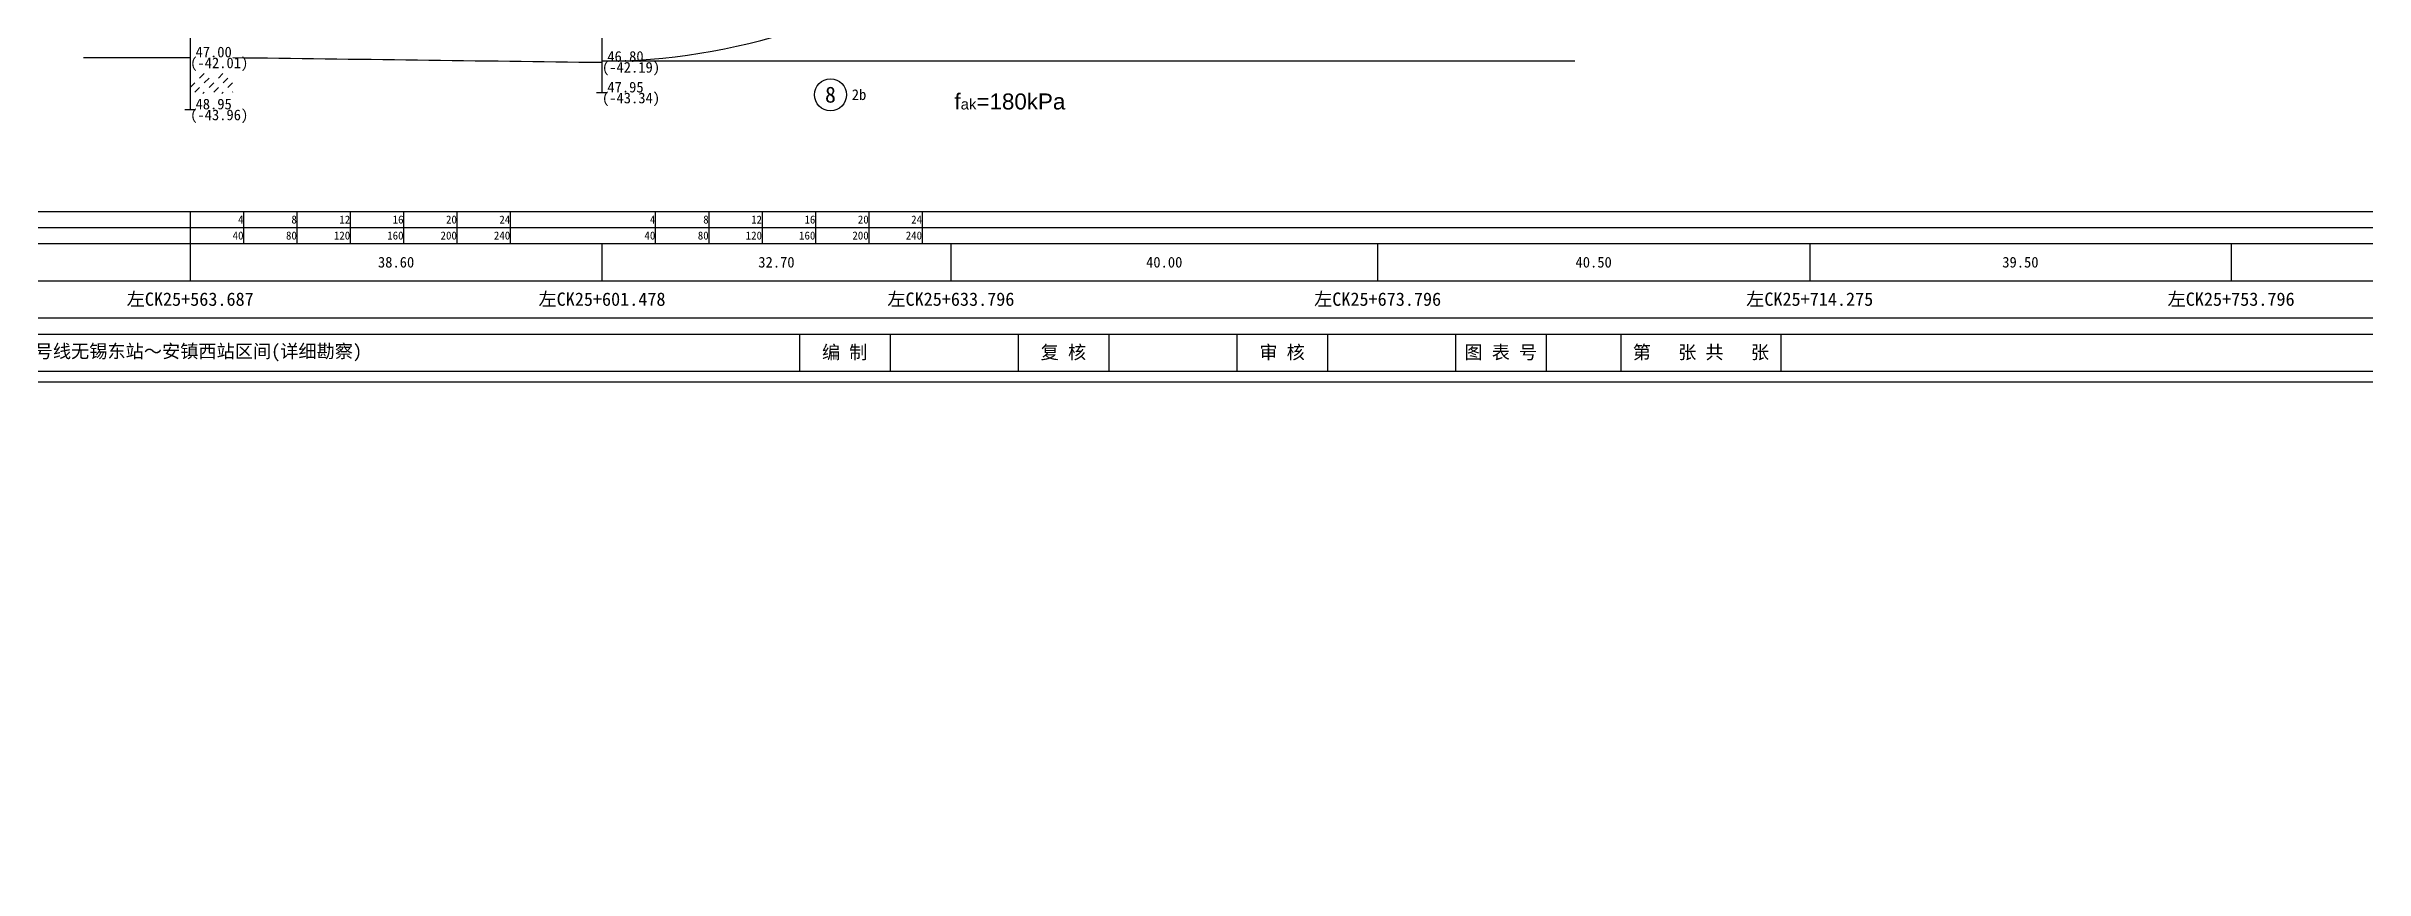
# Model space of a CAD drawing. Extents: x -339 to 990, y -633 to 75.
# Drawn here: x -104.2 to 330.4, y -362.3 to -208 of the extents above; entities that cross this region are included whole.
import ezdxf

# ---------------------------------------------------------------- set-up
doc = ezdxf.new("R2010")
doc.units = 0
doc.header["$MEASUREMENT"] = 0
doc.layers.get('0').update_dxf_attribs({"linetype": 'CONTINUOUS'})
doc.layers.add('苏州工程勘察_钻孔图例_LAYER', color=7, linetype='CONTINUOUS')

# ---------------------------------------------------------------- blocks, each defined once
blk = doc.blocks.new('Layer8-2b')
at = {"layer": '苏州工程勘察_钻孔图例_LAYER', "color": 7}
blk.add_circle((0, 0), 1.5, dxfattribs=at)
at = {"layer": '苏州工程勘察_钻孔图例_LAYER', "color": 7, "line_spacing_factor": 0.84}
for s, insert, char_height, attachment_point in [('{\\f|b0|i0|c134|p54;8}', (0, 0), 1.5, 5), ('{\\f|b0|i0|c134|p54;2b}', (2, 0), 1, 4)]:
    blk.add_mtext(s, dxfattribs=dict(at, insert=insert, char_height=char_height, attachment_point=attachment_point))

msp = doc.modelspace()

# ---------------------------------------------------------------- hatches: boundary and pattern name
h = msp.add_hatch()
h.set_pattern_fill('粉土夹粉质粘土', color=256, scale=10, style=0)
h.set_pattern_definition([(45, (-77.2, -0.069), (-0.883883, 0.883883), [1.25, -1.25])])
h.paths.add_polyline_path([(-77.2, -213.12), (-69.2, -213.12), (-69.2, -216.87), (-77.2, -216.87)])

# ---------------------------------------------------------------- linework, layer by layer
for p, q in [((-77.2, 24.88), (-77.2, -219.87)), ((0, 23.05), (0, -216.7)), ((0, 22.98), (0, -216.77)), ((-1, -216.7), (1, -216.7)), ((-78.2, -219.87), (-76.2, -219.87)), ((-77.2, -239), (-77.2, -245)), ((-67.2, -239), (-67.2, -245)), ((-57.2, -239), (-57.2, -245)), ((-47.2, -239), (-47.2, -245)), ((-37.2, -239), (-37.2, -245)), ((-27.2, -239), (-27.2, -245)), ((-17.2, -239), (-17.2, -245)), ((10, -239), (10, -245)), ((20, -239), (20, -245)), ((30, -239), (30, -245)), ((40, -239), (40, -245)), ((50, -239), (50, -245)), ((60, -239), (60, -245)), ((-128.7, -242), (0, -242)), ((0, -242), (935.4, -242)), ((-128.7, -245), (0, -245)), ((-77.2, -245), (-77.2, -252)), ((0, -245), (935.4, -245)), ((0, -245), (0, -252)), ((65.4, -245), (65.4, -252)), ((145.4, -245), (145.4, -252)), ((226.4, -245), (226.4, -252)), ((305.4, -245), (305.4, -252)), ((-128.7, -252), (0, -252)), ((0, -252), (935.4, -252)), ((37, -262), (37, -269)), ((54, -262), (54, -269)), ((78, -262), (78, -269)), ((95, -262), (95, -269)), ((119, -262), (119, -269)), ((136, -262), (136, -269)), ((160, -262), (160, -269)), ((177, -262), (177, -269)), ((191, -262), (191, -269)), ((221, -262), (221, -269))]:
    msp.add_line(p, q)
at = {"linetype": 'Continuous'}
msp.add_lwpolyline([(-132.15, 75.41), (990.4, 75.41), (990.4, -271), (-132.15, -271)], close=True, dxfattribs=at)
msp.add_lwpolyline([(-128.65, -239), (935.4, -239), (935.4, -259), (-128.65, -259)])
msp.add_lwpolyline([(-128.64, -262), (989.4, -262), (989.4, -269), (-128.64, -269)], close=True)
for points in [[(-0.11, -210.76), (2.02, -210.76), (146.69, -166.53), (156.01, -166)], [(3.08, -210.76), (182.39, -210.76)]]:
    msp.add_spline(points, degree=3)
at = {"color": 1}
for points in [[(-97.2, -210.12), (-87.2, -210.12), (-77.2, -210.12)], [(-69.2, -210.12), (-34.6, -210.57), (0, -211.02)]]:
    msp.add_spline(points, degree=3, dxfattribs=at)

# ---------------------------------------------------------------- block references
at = {"layer": '苏州工程勘察_钻孔图例_LAYER', "xscale": 2, "yscale": 2, "zscale": 2}
msp.add_blockref('Layer8-2b', (42.83, -217.1), dxfattribs=at)

# ---------------------------------------------------------------- texts
at = {"line_spacing_factor": 0.84}
for s, insert, char_height, attachment_point in [('{\\f黑体|b0|i0|c134|p54;47.00}', (-76.2, -210.12), 2, 7), ('{\\f黑体|b0|i0|c134|p54;(-42.01)}', (-77.2, -210.12), 2, 1), ('{\\f黑体|b0|i0|c134|p54;(-42.19)}', (0, -210.95), 2, 1), ('{\\f黑体|b0|i0|c134|p54;46.80}', (1, -210.95), 2, 7), ('{\\f黑体|b0|i0|c134|p54;(-43.34)}', (0, -216.7), 2, 1), ('{\\f黑体|b0|i0|c134|p54;47.95}', (1, -216.7), 2, 7), ('{\\f黑体|b0|i0|c134|p54;(-43.96)}', (-77.2, -219.87), 2, 1), ('{\\f黑体|b0|i0|c134|p54;48.95}', (-76.2, -219.87), 2, 7), ('{\\f楷体_GB2312|b0|i0|c134|p54;40}', (-67.2, -243.5), 1.5, 6), ('{\\f楷体_GB2312|b0|i0|c134|p54;4}', (-67.2, -240.5), 1.5, 6), ('{\\f楷体_GB2312|b0|i0|c134|p54;80}', (-57.2, -243.5), 1.5, 6), ('{\\f楷体_GB2312|b0|i0|c134|p54;8}', (-57.2, -240.5), 1.5, 6), ('{\\f楷体_GB2312|b0|i0|c134|p54;120}', (-47.2, -243.5), 1.5, 6), ('{\\f楷体_GB2312|b0|i0|c134|p54;12}', (-47.2, -240.5), 1.5, 6), ('{\\f楷体_GB2312|b0|i0|c134|p54;160}', (-37.2, -243.5), 1.5, 6), ('{\\f楷体_GB2312|b0|i0|c134|p54;16}', (-37.2, -240.5), 1.5, 6), ('{\\f楷体_GB2312|b0|i0|c134|p54;200}', (-27.2, -243.5), 1.5, 6), ('{\\f楷体_GB2312|b0|i0|c134|p54;20}', (-27.2, -240.5), 1.5, 6), ('{\\f楷体_GB2312|b0|i0|c134|p54;240}', (-17.2, -243.5), 1.5, 6), ('{\\f楷体_GB2312|b0|i0|c134|p54;24}', (-17.2, -240.5), 1.5, 6), ('{\\f楷体_GB2312|b0|i0|c134|p54;40}', (10, -243.5), 1.5, 6), ('{\\f楷体_GB2312|b0|i0|c134|p54;4}', (10, -240.5), 1.5, 6), ('{\\f楷体_GB2312|b0|i0|c134|p54;80}', (20, -243.5), 1.5, 6), ('{\\f楷体_GB2312|b0|i0|c134|p54;8}', (20, -240.5), 1.5, 6), ('{\\f楷体_GB2312|b0|i0|c134|p54;120}', (30, -243.5), 1.5, 6), ('{\\f楷体_GB2312|b0|i0|c134|p54;12}', (30, -240.5), 1.5, 6), ('{\\f楷体_GB2312|b0|i0|c134|p54;160}', (40, -243.5), 1.5, 6), ('{\\f楷体_GB2312|b0|i0|c134|p54;16}', (40, -240.5), 1.5, 6), ('{\\f楷体_GB2312|b0|i0|c134|p54;200}', (50, -243.5), 1.5, 6), ('{\\f楷体_GB2312|b0|i0|c134|p54;20}', (50, -240.5), 1.5, 6), ('{\\f楷体_GB2312|b0|i0|c134|p54;240}', (60, -243.5), 1.5, 6), ('{\\f楷体_GB2312|b0|i0|c134|p54;24}', (60, -240.5), 1.5, 6), ('{\\f|b0|i0|c134|p54;38.60}', (-38.6, -248.5), 2, 5), ('{\\f|b0|i0|c134|p54;32.70}', (32.7, -248.5), 2, 5), ('{\\f|b0|i0|c134|p54;40.00}', (105.4, -248.5), 2, 5), ('{\\f|b0|i0|c134|p54;40.50}', (185.9, -248.5), 2, 5), ('{\\f|b0|i0|c134|p54;39.50}', (265.9, -248.5), 2, 5), ('{\\f楷体_GB2312|b0|i0|c134|p54;左CK25+563.687}', (-77.2, -255.5), 2.5, 5), ('{\\f楷体_GB2312|b0|i0|c134|p54;左CK25+601.478}', (0, -255.5), 2.5, 5), ('{\\f楷体_GB2312|b0|i0|c134|p54;左CK25+633.796}', (65.4, -255.5), 2.5, 5), ('{\\f楷体_GB2312|b0|i0|c134|p54;左CK25+673.796}', (145.4, -255.5), 2.5, 5), ('{\\f楷体_GB2312|b0|i0|c134|p54;左CK25+714.275}', (226.4, -255.5), 2.5, 5), ('{\\f楷体_GB2312|b0|i0|c134|p54;左CK25+753.796}', (305.4, -255.5), 2.5, 5), ('{\\f楷体_GB2312|b0|i0|c134|p54;无锡地铁2号线无锡东站～安镇西站区间(详细勘察)}', (-121.69, -265.5), 2.5, 4), ('{\\f楷体_GB2312|b0|i0|c134|p54;编 制}', (45.5, -265.5), 2.5, 5), ('{\\f楷体_GB2312|b0|i0|c134|p54;复 核}', (86.5, -265.5), 2.5, 5), ('{\\f楷体_GB2312|b0|i0|c134|p54;审 核}', (127.5, -265.5), 2.5, 5), ('{\\f楷体_GB2312|b0|i0|c134|p54;图 表 号}', (168.5, -265.5), 2.5, 5), ('{\\f楷体_GB2312|b0|i0|c134|p54;第   张 共   张}', (206, -265.5), 2.5, 5), ('{\\f|b0|i0|c134|p54;}', (-32.75, -346.41), 1.5, 1), ('{\\f|b0|i0|c134|p54;}', (49.25, -346.11), 1.5, 1), ('{\\f|b0|i0|c134|p54;}', (139.25, -346.96), 1.5, 1), ('{\\f|b0|i0|c134|p54;}', (243.59, -346.71), 1.5, 1), ('{\\f|b0|i0|c134|p54;}', (25.19, -359.49), 1.5, 1), ('{\\f|b0|i0|c134|p54;}', (-40.21, -362.34), 1.5, 1), ('{\\f|b0|i0|c134|p54;}', (105.19, -361.64), 1.5, 1), ('{\\f|b0|i0|c134|p54;}', (186.19, -362.19), 1.5, 1), ('{\\f|b0|i0|c134|p54;}', (265.19, -361.99), 1.5, 1)]:
    msp.add_mtext(s, dxfattribs=dict(at, insert=insert, char_height=char_height, attachment_point=attachment_point))
at = {"layer": '苏州工程勘察_钻孔图例_LAYER', "color": 7, "insert": (76.47, -218.38), "char_height": 3, "attachment_point": 5, "line_spacing_factor": 0.84}
msp.add_mtext('{\\fArial|b0|i0|c0|p32;f\\H0.6667x;ak\\H1.5x;=180kPa}', dxfattribs=at)

doc.saveas('drawing.dxf')
